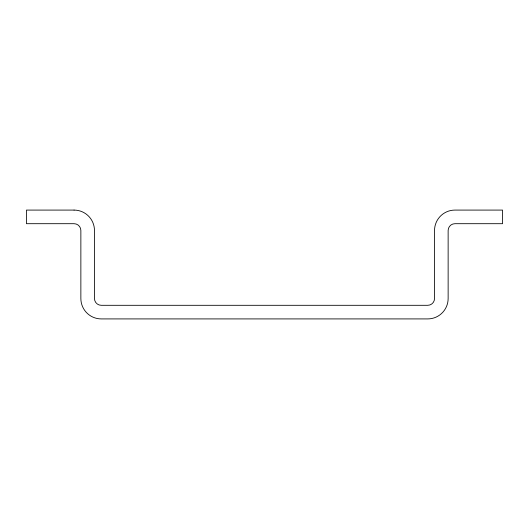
<?xml version="1.0" encoding="UTF-8"?>
<svg xmlns="http://www.w3.org/2000/svg" width="529" height="529" viewBox="0 0 529 529"><rect width="100%" height="100%" fill="white"/><g stroke="black" fill="none" stroke-linecap="round" stroke-linejoin="round"><path stroke-width="0.79" d="M74.06 210.086L26.45 210.086L26.45 223.694L74.06 223.694A6.804 6.804 0 0 1 80.864 230.492L80.864 298.508A20.406 20.406 0 0 0 101.264 318.914L427.736 318.914A20.406 20.406 0 0 0 448.136 298.508L448.136 230.492A6.804 6.804 0 0 1 454.94 223.694L502.55 223.694L502.55 210.086L454.94 210.086A20.406 20.406 0 0 0 434.534 230.492L434.534 298.508A6.804 6.804 0 0 1 427.736 305.306L101.264 305.306A6.804 6.804 0 0 1 94.466 298.508L94.466 230.492A20.406 20.406 0 0 0 74.06 210.086"/></g></svg>
